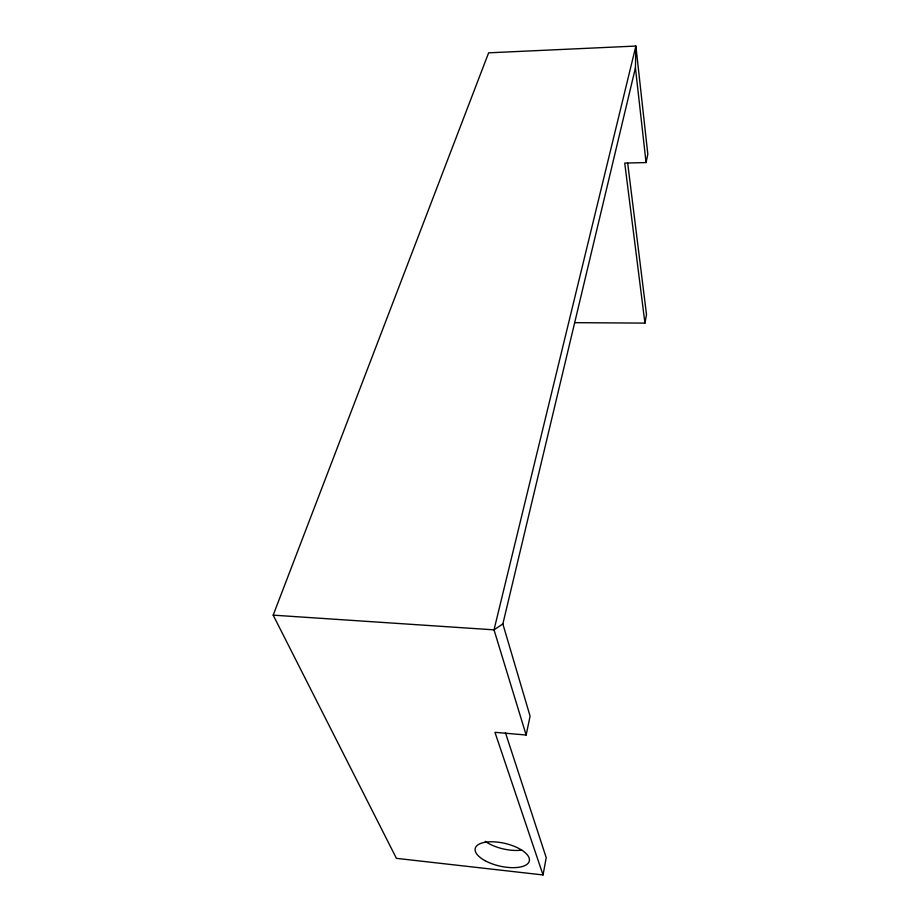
<?xml version="1.0" encoding="UTF-8"?>
<svg xmlns="http://www.w3.org/2000/svg" width="921" height="921" viewBox="0 0 921 921"><rect width="100%" height="100%" fill="white"/><g stroke="black" fill="none" stroke-linecap="round" stroke-linejoin="round"><path stroke-width="1.38" d="M574.716 322.661L644.93 323.11L624.726 163.075L646.058 162.568L635.432 67.843L635.881 46.05L488.625 52.831L273.18 615.147L396.433 858.349L543.033 874.95L546.222 857.681L505.422 732.644M644.93 323.11L646.507 314.545L627.696 163.236M543.033 874.95L494.957 732.322L526.144 735.016L530.093 716.17L502.854 623.943L635.432 67.843M646.058 162.568L647.82 154.141L635.881 46.05L494.024 629.849L526.144 735.016M502.854 623.943L494.024 629.849L273.18 615.147M521.62 850.118A27.503 11.812 12.9 0 1 485.252 841.334M485.022 860.663A27.757 11.639 13 0 0 529.08 861.699A27.757 11.639 13 0 0 492.7 841.794A27.757 11.639 13 0 0 485.022 860.663"/></g></svg>
